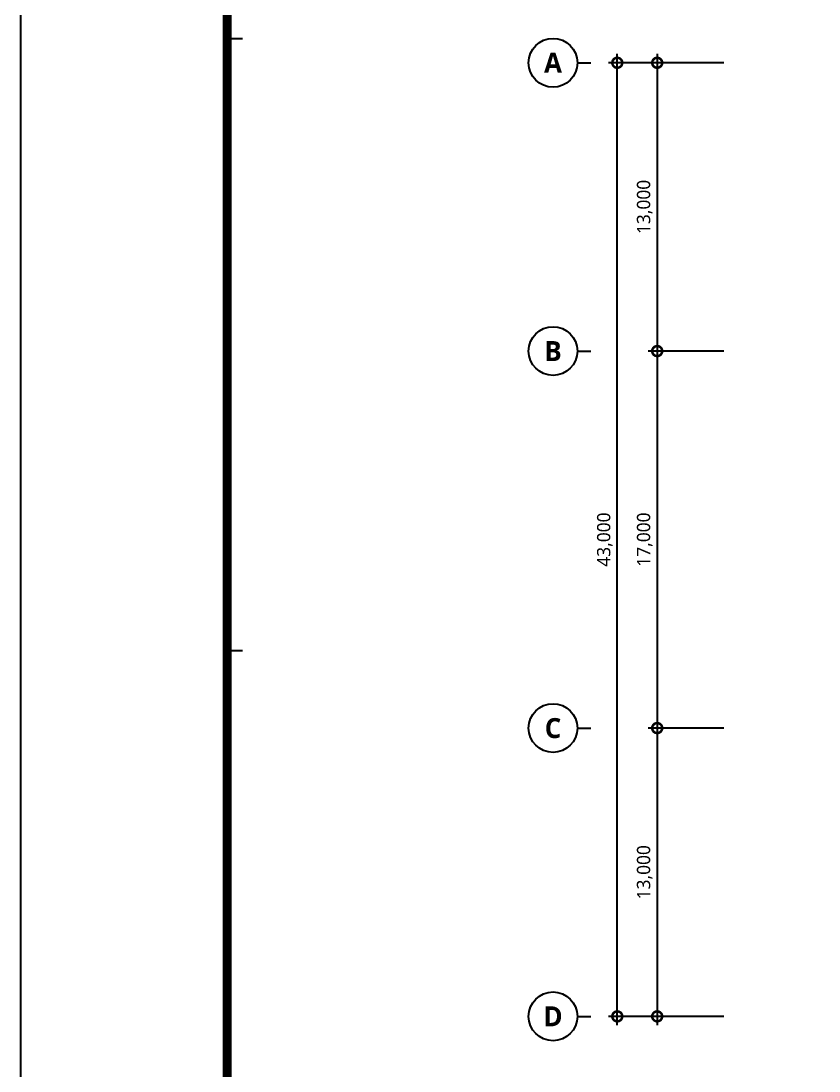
# Model space of a CAD drawing. Header units: millimetres. Extents: x -168200 to 504600, y -244718 to -125918.
# Drawn here: x -168200 to -132200, y -204281 to -156934 of the extents above; entities that cross this region are included whole.
import ezdxf
from ezdxf.enums import TextEntityAlignment as Align

# ---------------------------------------------------------------- set-up
doc = ezdxf.new("R2010")
doc.units = ezdxf.units.MM
doc.layers.get('Defpoints').update_dxf_attribs({"color": 167})
for name, color, linetype in [('arch', 8, 'Continuous'), ('SYM-BUB', 3, 'Continuous'), ('XR-FORM-EE$0$XR-SHEET-SHT', 5, 'Continuous')]:
    doc.layers.add(name, color=color, linetype=linetype)
doc.layers.add('XR-FORM-EE$0$XR-SHEET-TEMP', color=171, linetype='Continuous', plot=False)
doc.styles.add('$0$스타일1', font='malgun.ttf')
doc.styles.add('스타일2', font='malgunbd.ttf')
doc.dimstyles.new('CJA', dxfattribs={"dimscale": 300, "dimtxt": 2.7, "dimasz": 1, "dimexe": 2, "dimexo": 3, "dimgap": 1, "dimtad": 1, "dimdec": 0, "dimzin": 1, "dimdsep": 46, "dimlunit": 6, "dimtxsty": '$0$스타일1', "dimblk": 'CJDOT', "dimcen": 0.09, "dimdle": 1, "dimclrd": 256, "dimclre": 256, "dimclrt": 3, "dimadec": 0, "dimazin": 0, "dimtfac": 1, "dimtdec": 0, "dimtix": 1, "dimtmove": 2, "dimatfit": 3, "dimldrblk": 'CJDOT', "dimfxl": 1, "dimtolj": 1, "dimtzin": 1, "dimarcsym": 0})

# ---------------------------------------------------------------- blocks, each defined once
blk = doc.blocks.new('XR-FORM-EE', base_point=(461, 408))
at = {"layer": 'XR-FORM-EE$0$XR-SHEET-SHT', "color": 5}
blk.add_lwpolyline([(0, 118800), (168200, 118800), (168200, 0), (0, 0)], close=True, dxfattribs=at)
at = {"layer": 'XR-FORM-EE$0$XR-SHEET-SHT', "color": 5, "const_width": 400}
blk.add_lwpolyline([(9300, 114600), (163900, 114600), (163900, 4200), (9300, 4200)], close=True, dxfattribs=at)
at = {"layer": 'XR-FORM-EE$0$XR-SHEET-TEMP'}
for p, q in [((9300, 87000), (10000, 87000)), ((9300, 59400), (10000, 59400))]:
    blk.add_line(p, q, dxfattribs=at)
blk = doc.blocks.new('_DotSmall')
at = {"color": 0, "linetype": 'ByBlock', "const_width": 0.5}
blk.add_lwpolyline([(-0.0625, 0, 1), (0.0625, 0, 1)], format="xyb", close=True, dxfattribs=at)
blk = doc.blocks.new('*D509')
at = {"layer": 'arch', "color": 7, "lineweight": -2, "transparency": 16777216}
for p, q in [((-141300, -202218), (-141300, -158418)), ((-136500, -158818), (-141700, -158818)), ((-136500, -201818), (-141700, -201818))]:
    blk.add_line(p, q, dxfattribs=at)
at = {"layer": 'Defpoints', "color": 0, "transparency": 16777216}
for p in [(-141300, -158818), (-135900, -158818), (-135900, -201818)]:
    blk.add_point(p, dxfattribs=at)
at = {"layer": 'arch', "color": 7, "lineweight": -2, "transparency": 16777216, "xscale": 900, "yscale": 900, "zscale": 900}
for p, rotation in [((-141300, -158818), 90), ((-141300, -201818), 270)]:
    blk.add_blockref('_DotSmall', p, dxfattribs=dict(at, rotation=rotation))
at = {"layer": 'arch', "color": 3, "transparency": 16777216, "insert": (-141860, -180318), "char_height": 600, "attachment_point": 5, "rotation": 90, "style": '$0$스타일1'}
blk.add_mtext('\\A1;43,000', dxfattribs=at)
blk = doc.blocks.new('CJDOT')
blk.add_line((-2, 0), (2, 0))
at = {"const_width": 0.5}
blk.add_lwpolyline([(-0.25, 0, 1), (0.25, 0, 1)], format="xyb", close=True, dxfattribs=at)
blk = doc.blocks.new('*D510')
at = {"layer": 'arch', "color": 7, "lineweight": -2, "transparency": 16777216}
for p, q in [((-139500, -158418), (-139500, -172218)), ((-136500, -158818), (-139900, -158818)), ((-136500, -171818), (-139900, -171818))]:
    blk.add_line(p, q, dxfattribs=at)
at = {"layer": 'Defpoints', "color": 0, "transparency": 16777216}
for p in [(-135900, -158818), (-139500, -171818), (-135900, -171818)]:
    blk.add_point(p, dxfattribs=at)
at = {"layer": 'arch', "color": 7, "lineweight": -2, "transparency": 16777216, "xscale": 900, "yscale": 900, "zscale": 900}
for p, rotation in [((-139500, -158818), 90), ((-139500, -171818), 270)]:
    blk.add_blockref('_DotSmall', p, dxfattribs=dict(at, rotation=rotation))
at = {"layer": 'arch', "color": 3, "transparency": 16777216, "insert": (-140062, -165318), "char_height": 600, "attachment_point": 5, "rotation": 90, "style": '$0$스타일1'}
blk.add_mtext('\\A1;13,000', dxfattribs=at)
blk = doc.blocks.new('*D511')
at = {"layer": 'arch', "color": 7, "lineweight": -2, "transparency": 16777216}
for p, q in [((-136500, -171818), (-139900, -171818)), ((-139500, -171418), (-139500, -189218)), ((-136500, -188818), (-139900, -188818))]:
    blk.add_line(p, q, dxfattribs=at)
at = {"layer": 'Defpoints', "color": 0, "transparency": 16777216}
for p in [(-135900, -171818), (-139500, -188818), (-135900, -188818)]:
    blk.add_point(p, dxfattribs=at)
at = {"layer": 'arch', "color": 7, "lineweight": -2, "transparency": 16777216, "xscale": 900, "yscale": 900, "zscale": 900}
for p, rotation in [((-139500, -171818), 90), ((-139500, -188818), 270)]:
    blk.add_blockref('_DotSmall', p, dxfattribs=dict(at, rotation=rotation))
at = {"layer": 'arch', "color": 3, "transparency": 16777216, "insert": (-140062, -180318), "char_height": 600, "attachment_point": 5, "rotation": 90, "style": '$0$스타일1'}
blk.add_mtext('\\A1;17,000', dxfattribs=at)
blk = doc.blocks.new('*D512')
at = {"layer": 'arch', "color": 7, "lineweight": -2, "transparency": 16777216}
for p, q in [((-139500, -188418), (-139500, -202218)), ((-136500, -188818), (-139900, -188818)), ((-136500, -201818), (-139900, -201818))]:
    blk.add_line(p, q, dxfattribs=at)
at = {"layer": 'Defpoints', "color": 0, "transparency": 16777216}
for p in [(-135900, -188818), (-139500, -201818), (-135900, -201818)]:
    blk.add_point(p, dxfattribs=at)
at = {"layer": 'arch', "color": 7, "lineweight": -2, "transparency": 16777216, "xscale": 900, "yscale": 900, "zscale": 900}
for p, rotation in [((-139500, -188818), 90), ((-139500, -201818), 270)]:
    blk.add_blockref('_DotSmall', p, dxfattribs=dict(at, rotation=rotation))
at = {"layer": 'arch', "color": 3, "transparency": 16777216, "insert": (-140062, -195318), "char_height": 600, "attachment_point": 5, "rotation": 90, "style": '$0$스타일1'}
blk.add_mtext('\\A1;13,000', dxfattribs=at)
blk = doc.blocks.new('NEW_BUB')
at = {"layer": 'SYM-BUB', "color": 6}
blk.add_line((0, 3), (0, 0), dxfattribs=at)
blk.add_circle((0, 8.5), 5.5, dxfattribs=at)
at = {"layer": 'SYM-BUB', "color": 3, "style": '스타일2'}
blk.add_attdef('X', text='', height=4.5, dxfattribs=at).set_placement((0, 8.5), align=Align.MIDDLE)

msp = doc.modelspace()

# ---------------------------------------------------------------- block references
at = {"layer": 'arch'}
msp.add_blockref('XR-FORM-EE', (-167739, -244309.3), dxfattribs=at)
ref = msp.add_blockref('NEW_BUB', (-142500, -158817.7), dxfattribs=dict(at, xscale=200.0000000000001, yscale=200.0000000000001, zscale=200.0000000000001, rotation=90))
ref.add_attrib('X', 'A', dxfattribs={"layer": 'SYM-BUB', "color": 3, "height": 900, "style": '스타일2'}).set_placement((-144200, -158817.7), align=Align.MIDDLE)
ref = msp.add_blockref('NEW_BUB', (-142500, -171817.7), dxfattribs=dict(at, xscale=200.0000000000001, yscale=200.0000000000001, zscale=200.0000000000001, rotation=90))
ref.add_attrib('X', 'B', dxfattribs={"layer": 'SYM-BUB', "color": 3, "height": 900, "style": '스타일2'}).set_placement((-144200, -171817.7), align=Align.MIDDLE)
ref = msp.add_blockref('NEW_BUB', (-142500, -188817.7), dxfattribs=dict(at, xscale=200.0000000000001, yscale=200.0000000000001, zscale=200.0000000000001, rotation=90))
ref.add_attrib('X', 'C', dxfattribs={"layer": 'SYM-BUB', "color": 3, "height": 900, "style": '스타일2'}).set_placement((-144200, -188817.7), align=Align.MIDDLE)
ref = msp.add_blockref('NEW_BUB', (-142500, -201817.7), dxfattribs=dict(at, xscale=200.0000000000001, yscale=200.0000000000001, zscale=200.0000000000001, rotation=90))
ref.add_attrib('X', 'D', dxfattribs={"layer": 'SYM-BUB', "color": 3, "height": 900, "style": '스타일2'}).set_placement((-144200, -201817.7), align=Align.MIDDLE)

# ---------------------------------------------------------------- dimensions: what is measured, and where the dimension line sits
for base, p1, p2, angle, picture, middle in [((-141300, -158817.7), (-135900, -201817.7), (-135900, -158817.7), 270, '*D509', (-141860.3, -180317.7)), ((-139500, -171817.7), (-135900, -158817.7), (-135900, -171817.7), 90, '*D510', (-140062, -165317.7)), ((-139500, -188817.7), (-135900, -171817.7), (-135900, -188817.7), 270, '*D511', (-140062, -180317.7)), ((-139500, -201817.7), (-135900, -188817.7), (-135900, -201817.7), 270, '*D512', (-140062, -195317.7))]:
    dim = msp.add_linear_dim(base=base, p1=p1, p2=p2, angle=angle, dimstyle='CJA', override={"dimscale": 200, "dimtxt": 3, "dimasz": 4.5, "dimblk1": 'DotSmall', "dimblk2": 'DotSmall', "dimsah": 1, "dimdle": 2, "dimclrd": 7, "dimclre": 7}, dxfattribs=at)
    dim.commit()
    dim.dimension.update_dxf_attribs({"geometry": picture, "text_midpoint": middle})

doc.saveas('drawing.dxf')
